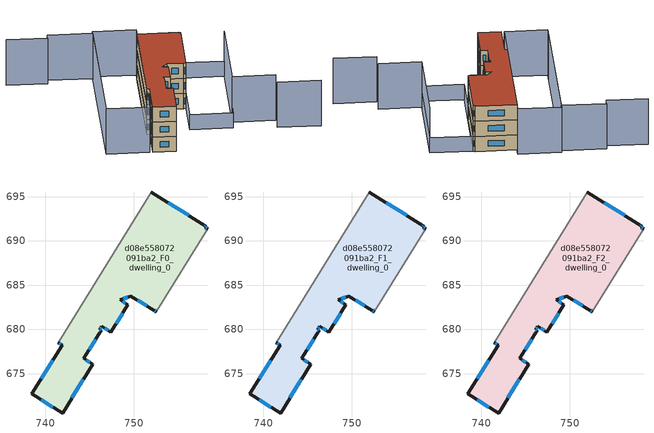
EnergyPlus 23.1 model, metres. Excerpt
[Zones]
d08e558072091ba2_F0_dwelling_0
 floor ground (EU_floor_Construction): 758.12,691.67 758.02,691.51 758.31,691.34 752.53,681.99 752.22,682.18 749.64,683.76 748.44,683.32 749.3,682.78 747.39,679.7 746.36,680.33 746.14,679.98 746.28,679.89 744.31,676.71 745.35,676.07 741.93,670.55 738.47,672.7 741.9,678.21 741.42,678.51 751.94,695.51 z0
 wall outside (EU_wall_Construction): 741.42,678.51 741.9,678.21 738.47,672.7 741.93,670.55 745.35,676.07 744.31,676.71 746.28,679.89 746.14,679.98 746.36,680.33 747.39,679.7 749.3,682.78 748.44,683.32 749.64,683.76 752.22,682.18 752.53,681.99 / 758.31,691.34 758.02,691.51 758.12,691.67 751.94,695.51 z0:3
 wall adiabatic (EU_wall_Construction): 751.94,695.51 741.42,678.51 / 752.53,681.99 758.31,691.34 z0:3
 window (EU_Window_Construction): 750.45,683.27 751.42,682.67 / 748.81,683.45 749.27,683.62 / 749.03,682.95 748.71,683.15 / 747.99,680.66 748.71,681.82 / 746.68,680.14 747.07,679.89 / 746.21,680.09 746.29,680.22 / 746.24,679.91 746.18,679.95 / 744.92,677.7 745.67,678.9 / 745.03,676.27 744.64,676.51 / 743,672.27 744.29,674.35 / 739.55,672.03 740.85,671.22 / 740.83,676.5 739.54,674.42 / 741.57,678.42 741.75,678.31 / 756.19,692.87 753.86,694.31 / 758.05,691.56 758.09,691.62 / 758.22,691.39 758.11,691.46 / 752.32,682.12 752.44,682.05 z0.93:2.07
d08e558072091ba2_F1_dwelling_0
 floor to d08e558072091ba2_F0_dwelling_0 (EU_floor_Construction): 758.12,691.67 758.02,691.51 758.31,691.34 752.53,681.99 752.22,682.18 749.64,683.76 748.44,683.32 749.3,682.78 747.39,679.7 746.36,680.33 746.14,679.98 746.28,679.89 744.31,676.71 745.35,676.07 741.93,670.55 738.47,672.7 741.9,678.21 741.42,678.51 751.94,695.51 z3
 wall outside (EU_wall_Construction): 741.42,678.51 741.9,678.21 738.47,672.7 741.93,670.55 745.35,676.07 744.31,676.71 746.28,679.89 746.14,679.98 746.36,680.33 747.39,679.7 749.3,682.78 748.44,683.32 749.64,683.76 752.22,682.18 752.53,681.99 / 758.31,691.34 758.02,691.51 758.12,691.67 751.94,695.51 z3:6
 wall adiabatic (EU_wall_Construction): 751.94,695.51 741.42,678.51 / 752.53,681.99 758.31,691.34 z3:6
 window (EU_Window_Construction): 750.45,683.27 751.42,682.67 / 748.81,683.45 749.27,683.62 / 749.03,682.95 748.71,683.15 / 747.99,680.66 748.71,681.82 / 746.68,680.14 747.07,679.89 / 746.21,680.09 746.29,680.22 / 746.24,679.91 746.18,679.95 / 744.92,677.7 745.67,678.9 / 745.03,676.27 744.64,676.51 / 743,672.27 744.29,674.35 / 739.55,672.03 740.85,671.22 / 740.83,676.5 739.54,674.42 / 741.57,678.42 741.75,678.31 / 756.19,692.87 753.86,694.31 / 758.05,691.56 758.09,691.62 / 758.22,691.39 758.11,691.46 / 752.32,682.12 752.44,682.05 z3.93:5.07
d08e558072091ba2_F2_dwelling_0
 floor to d08e558072091ba2_F1_dwelling_0 (EU_floor_Construction): 758.12,691.67 758.02,691.51 758.31,691.34 752.53,681.99 752.22,682.18 749.64,683.76 748.44,683.32 749.3,682.78 747.39,679.7 746.36,680.33 746.14,679.98 746.28,679.89 744.31,676.71 745.35,676.07 741.93,670.55 738.47,672.7 741.9,678.21 741.42,678.51 751.94,695.51 z6
 wall outside (EU_wall_Construction): 741.42,678.51 741.9,678.21 738.47,672.7 741.93,670.55 745.35,676.07 744.31,676.71 746.28,679.89 746.14,679.98 746.36,680.33 747.39,679.7 749.3,682.78 748.44,683.32 749.64,683.76 752.22,682.18 752.53,681.99 / 758.31,691.34 758.02,691.51 758.12,691.67 751.94,695.51 z6:9
 wall adiabatic (EU_wall_Construction): 751.94,695.51 741.42,678.51 / 752.53,681.99 758.31,691.34 z6:9
 window (EU_Window_Construction): 750.45,683.27 751.42,682.67 / 748.81,683.45 749.27,683.62 / 749.03,682.95 748.71,683.15 / 747.99,680.66 748.71,681.82 / 746.68,680.14 747.07,679.89 / 746.21,680.09 746.29,680.22 / 746.24,679.91 746.18,679.95 / 744.92,677.7 745.67,678.9 / 745.03,676.27 744.64,676.51 / 743,672.27 744.29,674.35 / 739.55,672.03 740.85,671.22 / 740.83,676.5 739.54,674.42 / 741.57,678.42 741.75,678.31 / 756.19,692.87 753.86,694.31 / 758.05,691.56 758.09,691.62 / 758.22,691.39 758.11,691.46 / 752.32,682.12 752.44,682.05 z6.93:8.07
 roof outside (EU_roof_Construction): 752.53,681.99 758.31,691.34 758.02,691.51 758.12,691.67 751.94,695.51 741.42,678.51 741.9,678.21 738.47,672.7 741.93,670.55 745.35,676.07 744.31,676.71 746.28,679.89 746.14,679.98 746.36,680.33 747.39,679.7 749.3,682.78 748.44,683.32 749.64,683.76 752.22,682.18 z9
shading: 767.73,663 761.2,667.03 / 762.56,669.23 756.08,673.24 / 756.08,673.24 764.78,687.32 / 739.2,704.47 745.94,700.3 / 745.94,700.3 732.61,678.74 / 732.37,707.38 738.61,703.52 / 752.74,696.82 738.01,672.99 / 738.01,672.99 731.53,677 / 731.53,677 746.26,700.82 / 746.26,700.82 752.74,696.82 z0:9; 764.79,687.33 754.95,671.41 / 754.95,671.41 748.47,675.41 / 748.47,675.41 758.31,691.34 / 758.31,691.34 764.79,687.33 z0:3
[Building]
EU S2 Campaign: North Axis=0; Terrain=City; Solar Distribution=FullExterior
[Site:Location]
Montreal-Trudeau.Intl.AP: Latitude=45.4667; Longitude=-73.75; Time Zone=-5; Elevation=36
[SizingPeriod:WeatherFileDays]
AnnualSizingPeriod: Begin Month=1; Begin Day of Month=1; End Month=12; End Day of Month=31; Day of Week for Start Day=Monday; Use Weather File Daylight Saving Period=No; Use Weather File Rain and Snow Indicators=No
[MATERIAL]
EU_InternalMass_Material: Roughness=MediumRough; Thickness=0.1; Conductivity=1; Density=1800; Specific Heat=900; Thermal Absorptance=0.9; Solar Absorptance=0.7; Visible Absorptance=0.7
[MATERIAL:NOMASS] Roughness=MediumRough; Thermal Absorptance=0.9; Solar Absorptance=0.7; Visible Absorptance=0.7
Name | Thermal Resistance
EU_wall_NoMass; EU_floor_NoMass | 1.36485
EU_roof_NoMass | 2.55992
[WINDOWMATERIAL:SIMPLEGLAZINGSYSTEM]
EU_Window_SimpleGlazing: UFactor=3.92339; Solar Heat Gain Coefficient=0.8; Visible Transmittance=0.8
[CONSTRUCTION]
EU_wall_Construction: EU_wall_NoMass
EU_roof_Construction: EU_roof_NoMass
EU_floor_Construction: EU_floor_NoMass
EU_Window_Construction: EU_Window_SimpleGlazing
EU_InternalMass_Construction: EU_InternalMass_Material
[ZONE] Type=1; Multiplier=1; Ceiling Height=autocalculate; Floor Area=autocalculate; Part of Total Floor Area=Yes
Name | Volume
d08e558072091ba2_F0_dwelling_0 | 437.157
d08e558072091ba2_F1_dwelling_0; d08e558072091ba2_F2_dwelling_0 | 437.156
[INTERNALMASS] Construction=EU_InternalMass_Construction; Surface Area=145.719
Name | Zone or ZoneList
d08e558072091ba2_F0_dwelling_0_EU_InternalMass | d08e558072091ba2_F0_dwelling_0
d08e558072091ba2_F1_dwelling_0_EU_InternalMass | d08e558072091ba2_F1_dwelling_0
d08e558072091ba2_F2_dwelling_0_EU_InternalMass | d08e558072091ba2_F2_dwelling_0
[OTHEREQUIPMENT] Fuel Type=Electricity; Design Level Calculation Method=Watts/Area; Power per Zone Floor Area=1; Fraction Latent=0; Fraction Radiant=0; Fraction Lost=0; Carbon Dioxide Generation Rate=0; EndUse Subcategory=EU_Step8_InternalGains
Name | Zone or ZoneList or Space or SpaceList | Schedule
EU_Step8_InternalGain_d08e558072091ba2_F0_dwelling_0_f000 | d08e558072091ba2_F0_dwelling_0 | EU_Step8_GainSchedule_d08e558072091ba2_F0_dwelling_0_f000
EU_Step8_InternalGain_d08e558072091ba2_F1_dwelling_0_f000 | d08e558072091ba2_F1_dwelling_0 | EU_Step8_GainSchedule_d08e558072091ba2_F1_dwelling_0_f000
EU_Step8_InternalGain_d08e558072091ba2_F2_dwelling_0_f000 | d08e558072091ba2_F2_dwelling_0 | EU_Step8_GainSchedule_d08e558072091ba2_F2_dwelling_0_f000
[ZONEVENTILATION:DESIGNFLOWRATE] Schedule=EU_AlwaysOn; Design Flow Rate Calculation Method=AirChanges/Hour; Air Changes per Hour=0.860309; Ventilation Type=Natural; Fan Pressure Rise=0; Fan Total Efficiency=1; Constant Term Coefficient=1; Temperature Term Coefficient=0; Velocity Term Coefficient=0; Velocity Squared Term Coefficient=0; Minimum Indoor Temperature=-100; Maximum Indoor Temperature=100; Delta Temperature=-100; Minimum Outdoor Temperature=-100; Maximum Outdoor Temperature=100; Maximum Wind Speed=40
Name | Zone or ZoneList or Space or SpaceList
EU_ConstantAir_d08e558072091ba2_F0_dwelling_0 | d08e558072091ba2_F0_dwelling_0
EU_ConstantAir_d08e558072091ba2_F1_dwelling_0 | d08e558072091ba2_F1_dwelling_0
EU_ConstantAir_d08e558072091ba2_F2_dwelling_0 | d08e558072091ba2_F2_dwelling_0
[HVACTEMPLATE:THERMOSTAT] Constant Heating Setpoint=20; Constant Cooling Setpoint=50
EU_HeatOnly_d08e558072091ba2_F0_dwelling_0; EU_HeatOnly_d08e558072091ba2_F1_dwelling_0; EU_HeatOnly_d08e558072091ba2_F2_dwelling_0
[HVACTEMPLATE:ZONE:IDEALLOADSAIRSYSTEM] System Availability Schedule=EU_AlwaysOn; Maximum Heating Supply Air Temperature=50; Minimum Cooling Supply Air Temperature=13; Maximum Heating Supply Air Humidity Ratio=0.0156; Minimum Cooling Supply Air Humidity Ratio=0.0077; Heating Limit=NoLimit; Cooling Limit=NoLimit; Heating Availability Schedule=EU_AlwaysOn; Cooling Availability Schedule=EU_CoolingOff; Dehumidification Control Type=ConstantSensibleHeatRatio; Cooling Sensible Heat Ratio=0.7; Dehumidification Setpoint=60; Humidification Control Type=None; Humidification Setpoint=30; Outdoor Air Method=None; Outdoor Air Flow Rate per Person=0.00944; Outdoor Air Flow Rate per Zone Floor Area=0; Outdoor Air Flow Rate per Zone=0; Demand Controlled Ventilation Type=None; Outdoor Air Economizer Type=NoEconomizer; Heat Recovery Type=None; Sensible Heat Recovery Effectiveness=0.7; Latent Heat Recovery Effectiveness=0.65
Name | Template Thermostat
d08e558072091ba2_F0_dwelling_0 | EU_HeatOnly_d08e558072091ba2_F0_dwelling_0
d08e558072091ba2_F1_dwelling_0 | EU_HeatOnly_d08e558072091ba2_F1_dwelling_0
d08e558072091ba2_F2_dwelling_0 | EU_HeatOnly_d08e558072091ba2_F2_dwelling_0
[SIZING:ZONE] Zone Cooling Design Supply Air Temperature Input Method=SupplyAirTemperature; Zone Cooling Design Supply Air Temperature=13; Zone Heating Design Supply Air Temperature Input Method=SupplyAirTemperature; Zone Heating Design Supply Air Temperature=50; Zone Cooling Design Supply Air Humidity Ratio=0.008; Zone Heating Design Supply Air Humidity Ratio=0.008; Cooling Design Air Flow Method=DesignDay; Cooling Design Air Flow Rate=0; Cooling Minimum Air Flow per Zone Floor Area=0.000762; Cooling Minimum Air Flow=0; Cooling Minimum Air Flow Fraction=0.2; Heating Design Air Flow Method=DesignDay; Heating Design Air Flow Rate=0; Heating Maximum Air Flow per Zone Floor Area=0.002032; Heating Maximum Air Flow=0.141576; Heating Maximum Air Flow Fraction=0.3; Account for Dedicated Outdoor Air System=No; Dedicated Outdoor Air System Control Strategy=NeutralSupplyAir; Dedicated Outdoor Air Low Setpoint Temperature for Design=autosize; Dedicated Outdoor Air High Setpoint Temperature for Design=autosize; Zone Load Sizing Method=Sensible Load Only No Latent Load; Zone Latent Cooling Design Supply Air Humidity Ratio Input Method=HumidityRatioDifference; Zone Cooling Design Supply Air Humidity Ratio Difference=0.005; Zone Latent Heating Design Supply Air Humidity Ratio Input Method=HumidityRatioDifference; Zone Humidification Design Supply Air Humidity Ratio Difference=0.005
d08e558072091ba2_F0_dwelling_0; d08e558072091ba2_F1_dwelling_0; d08e558072091ba2_F2_dwelling_0
[SCHEDULE:CONSTANT]
Name | Hourly Value
EU_AlwaysOn | 1
EU_CoolingOff | 0
[SCHEDULE:FILE] Column Number=1; Rows to Skip at Top=0; Number of Hours of Data=8760; Column Separator=Comma; Interpolate to Timestep=No; Minutes per Item=60; Adjust Schedule for Daylight Savings=Yes
Name | File
EU_Step8_GainSchedule_d08e558072091ba2_F0_dwelling_0_f000 | ../../schedules/d08e558072091ba2/d08e558072091ba2_F0_dwelling_0_f000_gain.csv
EU_Step8_GainSchedule_d08e558072091ba2_F1_dwelling_0_f000 | ../../schedules/d08e558072091ba2/d08e558072091ba2_F1_dwelling_0_f000_gain.csv
EU_Step8_GainSchedule_d08e558072091ba2_F2_dwelling_0_f000 | ../../schedules/d08e558072091ba2/d08e558072091ba2_F2_dwelling_0_f000_gain.csv
